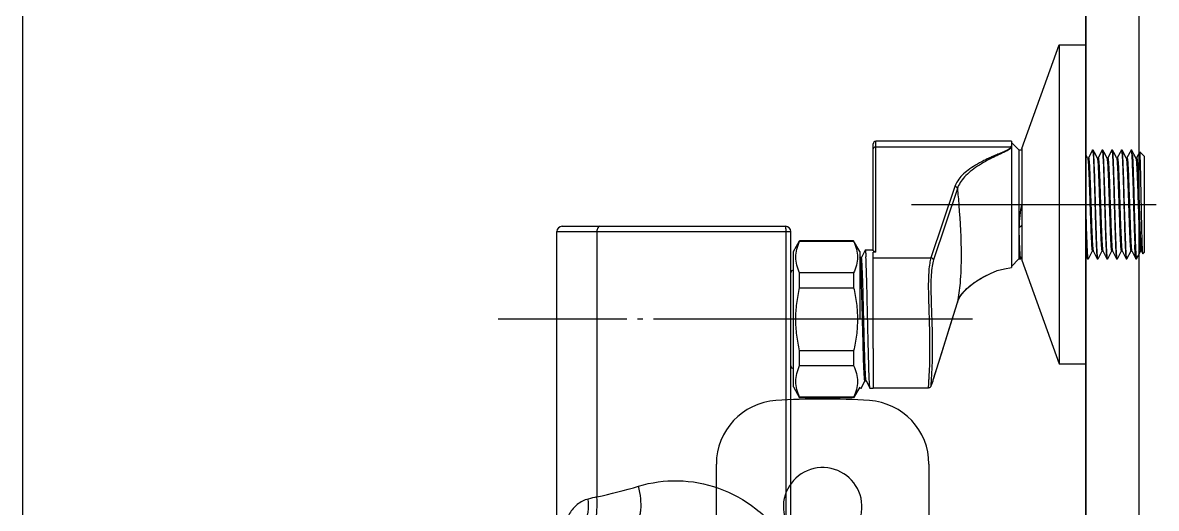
# Model space of a CAD drawing. Extents: x 42284 to 53516, y 22095 to 40513.
# Drawn here: x 49360.9 to 49574.1, y 27058 to 27149.4 of the extents above; entities that cross this region are included whole.
import ezdxf

# ---------------------------------------------------------------- set-up
doc = ezdxf.new("R2010")
doc.units = 0
doc.header["$MEASUREMENT"] = 0
doc.linetypes.add('UP-ADD-LT-9', pattern=[65, 60, -2, 1, -2])
for name, color, linetype in [('25B_A-ETC', 7, 'Continuous'), ('25B_A-MC', 171, 'Continuous'), ('25B_A-TILE', 253, 'Continuous'), ('25B_CENTER', 2, 'UP-ADD-LT-9'), ('25B_수전', 6, 'Continuous'), ('25B_위생기구', 6, 'Continuous')]:
    doc.layers.add(name, color=color, linetype=linetype)

msp = doc.modelspace()

# ---------------------------------------------------------------- linework, layer by layer
at = {"layer": '25B_A-ETC', "color": 8, "linetype": 'Continuous'}
msp.add_lwpolyline([(49570.87, 28903.56), (49570.87, 26653.56)], dxfattribs=at)
at = {"layer": '25B_A-MC'}
for p, q in [((49560.87, 29089.04), (49560.87, 26618.56)), ((49560.87, 25683.68), (49560.87, 29023.56))]:
    msp.add_line(p, q, dxfattribs=at)
at = {"layer": '25B_A-TILE'}
msp.add_line((49360.87, 26653.56), (49360.87, 27413.56), dxfattribs=at)
at = {"layer": '25B_CENTER', "color": 1, "linetype": 'UP-ADD-LT-9'}
for p, q in [((49528.1, 27115.17), (49574.14, 27115.17)), ((49539.54, 27093.56), (49450.3, 27093.56))]:
    msp.add_line(p, q, dxfattribs=at)
at = {"layer": '25B_수전', "color": 6}
for p, q in [((49491.37, 27009.82), (49491.37, 27066.3)), ((49531.37, 27066.3), (49531.37, 27052.25))]:
    msp.add_line(p, q, dxfattribs=at)
for centre, radius, start, end in [((49503.37, 27066.3), 12, 93.7572, 180), ((49511.37, 26944.48), 134.08, 86.2428, 93.7572), ((49519.37, 27066.3), 12, 0, 86.2428), ((49511.37, 27058.26), 7.4, 292.5924, 252.8725)]:
    msp.add_arc(centre, radius, start, end, dxfattribs=at)
at = {"layer": '25B_위생기구', "linetype": 'Continuous'}
for p, q in [((49548.87, 27125.67), (49555.87, 27145.17)), ((49555.87, 27145.17), (49560.87, 27145.17)), ((49555.87, 27145.17), (49555.87, 27085.17)), ((49560.87, 27145.17), (49560.87, 27085.17)), ((49520.87, 27106.52), (49520.87, 27126.55)), ((49546.87, 27127.05), (49521.37, 27127.05)), ((49521.37, 27106.22), (49521.37, 27127.05)), ((49546.87, 27127.05), (49546.87, 27103.29)), ((49548.27, 27125.42), (49546.87, 27126.82)), ((49521.37, 27126.02), (49546.83, 27126.02)), ((49548.27, 27125.42), (49548.87, 27125.42)), ((49548.27, 27125.42), (49548.27, 27104.92)), ((49548.87, 27125.67), (49548.87, 27104.67)), ((49561.22, 27123.91), (49560.87, 27124.59)), ((49562.12, 27125.4), (49561.36, 27123.91)), ((49562.12, 27125.4), (49562.14, 27125.42)), ((49562.14, 27125.42), (49562.26, 27125.42)), ((49562.14, 27125.42), (49562.16, 27125.4)), ((49562.27, 27125.4), (49562.26, 27125.42)), ((49562.68, 27124.61), (49562.27, 27125.4)), ((49563.03, 27123.91), (49562.68, 27124.61)), ((49563.94, 27125.4), (49563.18, 27123.91)), ((49563.94, 27125.4), (49563.95, 27125.42)), ((49563.95, 27125.42), (49564.07, 27125.42)), ((49563.95, 27125.42), (49563.98, 27125.39)), ((49564.09, 27125.4), (49564.07, 27125.42)), ((49564.49, 27124.61), (49564.09, 27125.4)), ((49564.85, 27123.91), (49564.49, 27124.61)), ((49565.75, 27125.4), (49564.99, 27123.91)), ((49565.75, 27125.4), (49565.77, 27125.42)), ((49565.77, 27125.42), (49565.88, 27125.42)), ((49565.77, 27125.42), (49565.79, 27125.4)), ((49565.9, 27125.4), (49565.88, 27125.42)), ((49566.31, 27124.61), (49565.9, 27125.4)), ((49566.66, 27123.91), (49566.31, 27124.61)), ((49567.57, 27125.4), (49566.8, 27123.91)), ((49567.57, 27125.4), (49567.58, 27125.42)), ((49567.58, 27125.42), (49567.7, 27125.42)), ((49567.58, 27125.42), (49567.6, 27125.4)), ((49567.72, 27125.4), (49567.7, 27125.42)), ((49568.48, 27123.91), (49567.72, 27125.4)), ((49569.38, 27125.4), (49568.62, 27123.91)), ((49569.38, 27125.4), (49569.4, 27125.42)), ((49569.4, 27125.42), (49569.51, 27125.42)), ((49569.4, 27125.42), (49569.42, 27125.4)), ((49569.53, 27125.4), (49569.51, 27125.42)), ((49569.93, 27124.61), (49569.53, 27125.4)), ((49570.29, 27123.91), (49569.93, 27124.61)), ((49571.02, 27125.05), (49570.43, 27123.91)), ((49571.03, 27125.06), (49571.02, 27125.05)), ((49571.87, 27124.22), (49571.03, 27125.06)), ((49571.87, 27124.22), (49571.87, 27106.12)), ((49561.22, 27123.91), (49561.22, 27123.91)), ((49561.22, 27123.91), (49561.23, 27123.89)), ((49561.36, 27123.91), (49561.36, 27123.91)), ((49563.03, 27123.91), (49563.03, 27123.91)), ((49563.03, 27123.91), (49563.04, 27123.9)), ((49563.18, 27123.91), (49563.18, 27123.91)), ((49564.85, 27123.91), (49564.85, 27123.91)), ((49564.85, 27123.91), (49564.87, 27123.86)), ((49564.99, 27123.91), (49564.99, 27123.91)), ((49566.66, 27123.91), (49566.66, 27123.91)), ((49566.66, 27123.91), (49566.7, 27123.78)), ((49566.8, 27123.91), (49566.8, 27123.91)), ((49568.48, 27123.91), (49568.48, 27123.91)), ((49568.48, 27123.91), (49568.48, 27123.89)), ((49568.62, 27123.91), (49568.62, 27123.91)), ((49570.3, 27123.9), (49570.29, 27123.91)), ((49570.29, 27123.91), (49570.3, 27123.89)), ((49570.43, 27123.91), (49570.43, 27123.91)), ((49570.43, 27123.91), (49570.43, 27123.91)), ((49536.25, 27118.56), (49531.74, 27105.14)), ((49536.73, 27118.17), (49532.23, 27104.76)), ((49548.32, 27110.84), (49548.87, 27111.29)), ((49461.37, 27110.06), (49505.37, 27110.06)), ((49461.37, 27052.35), (49461.37, 27110.06)), ((49462.37, 27111.06), (49504.37, 27111.06)), ((49468.9, 27110.06), (49468.9, 27060.16)), ((49504.49, 27051.94), (49504.49, 27110.06)), ((49505.37, 26957.06), (49505.37, 27110.06)), ((49505.87, 27106.29), (49507.04, 27108.31)), ((49517.2, 27108.31), (49507.04, 27108.31)), ((49507.04, 27108.23), (49507.04, 27108.31)), ((49507.04, 27108.23), (49517.2, 27108.23)), ((49518.37, 27106.29), (49517.2, 27108.31)), ((49517.2, 27108.31), (49517.2, 27108.23)), ((49505.87, 27080.83), (49505.87, 27106.29)), ((49518.37, 27106.29), (49518.37, 27093.56)), ((49518.43, 27105.15), (49518.37, 27105.26)), ((49518.65, 27105.16), (49518.41, 27105.16)), ((49518.44, 27105.13), (49518.43, 27105.15)), ((49519.37, 27106.55), (49518.65, 27105.17)), ((49519.37, 27106.55), (49519.38, 27106.56)), ((49520.87, 27106.56), (49519.38, 27106.56)), ((49521.37, 27106.22), (49520.87, 27106.22)), ((49520.87, 27105.34), (49520.87, 27106.22)), ((49520.87, 27088.07), (49520.87, 27105.34)), ((49520.87, 27105.14), (49531.74, 27105.14)), ((49548.27, 27104.92), (49546.87, 27103.52)), ((49548.27, 27104.92), (49548.65, 27104.92)), ((49548.66, 27104.93), (49548.65, 27104.92)), ((49548.66, 27104.93), (49548.87, 27105.34)), ((49560.87, 27105.61), (49561.22, 27104.93)), ((49561.22, 27104.93), (49561.23, 27104.92)), ((49561.23, 27104.92), (49561.35, 27104.92)), ((49561.37, 27104.93), (49561.35, 27104.92)), ((49561.37, 27104.93), (49562.13, 27106.43)), ((49562.13, 27106.43), (49562.13, 27106.43)), ((49562.24, 27106.51), (49562.27, 27106.43)), ((49562.27, 27106.43), (49562.27, 27106.43)), ((49562.27, 27106.43), (49563.03, 27104.93)), ((49563.03, 27104.93), (49563.05, 27104.92)), ((49563.05, 27104.92), (49563.16, 27104.92)), ((49563.18, 27104.93), (49563.16, 27104.92)), ((49563.18, 27104.93), (49563.94, 27106.43)), ((49563.94, 27106.43), (49563.94, 27106.43)), ((49564.07, 27106.45), (49564.08, 27106.43)), ((49564.08, 27106.43), (49564.08, 27106.43)), ((49564.08, 27106.43), (49564.85, 27104.93)), ((49564.85, 27104.93), (49564.86, 27104.92)), ((49564.86, 27104.92), (49564.98, 27104.92)), ((49564.99, 27104.93), (49564.98, 27104.92)), ((49564.99, 27104.93), (49565.76, 27106.43)), ((49565.76, 27106.43), (49565.76, 27106.43)), ((49565.89, 27106.44), (49565.9, 27106.43)), ((49565.9, 27106.43), (49565.9, 27106.43)), ((49565.9, 27106.43), (49566.66, 27104.93)), ((49566.66, 27104.93), (49566.68, 27104.92)), ((49566.68, 27104.92), (49566.79, 27104.92)), ((49566.81, 27104.93), (49566.79, 27104.92)), ((49566.81, 27104.93), (49567.57, 27106.43)), ((49567.57, 27106.43), (49567.57, 27106.43)), ((49567.68, 27106.56), (49567.71, 27106.43)), ((49567.71, 27106.43), (49567.71, 27106.43)), ((49567.71, 27106.43), (49568.47, 27104.93)), ((49568.47, 27104.93), (49568.49, 27104.92)), ((49568.49, 27104.92), (49568.61, 27104.92)), ((49568.59, 27104.95), (49568.54, 27105.18)), ((49568.59, 27104.94), (49568.59, 27104.95)), ((49568.61, 27104.92), (49568.59, 27104.94)), ((49568.62, 27104.93), (49568.61, 27104.92)), ((49568.62, 27104.93), (49569.38, 27106.43)), ((49569.5, 27106.5), (49569.53, 27106.43)), ((49569.53, 27106.43), (49569.53, 27106.43)), ((49569.53, 27106.43), (49570.29, 27104.93)), ((49570.3, 27104.92), (49570.29, 27104.93)), ((49570.3, 27104.92), (49570.42, 27104.92)), ((49570.4, 27104.95), (49570.42, 27104.92)), ((49570.42, 27104.92), (49570.44, 27104.93)), ((49570.44, 27104.93), (49571.2, 27106.43)), ((49571.2, 27106.43), (49571.2, 27106.43)), ((49571.31, 27106.55), (49571.34, 27106.43)), ((49571.34, 27106.43), (49571.34, 27106.43)), ((49571.34, 27106.43), (49571.62, 27105.88)), ((49571.62, 27105.88), (49571.6, 27105.94)), ((49571.63, 27105.88), (49571.62, 27105.88)), ((49571.87, 27106.12), (49571.63, 27105.88)), ((49548.87, 27104.67), (49555.87, 27085.17)), ((49517.2, 27102.28), (49507.04, 27102.28)), ((49507.04, 27099.51), (49507.04, 27102.28)), ((49517.2, 27102.28), (49517.2, 27099.51)), ((49542.24, 27101.86), (49542.3, 27101.89)), ((49507.04, 27099.51), (49517.2, 27099.51)), ((49532.23, 27082.31), (49536.72, 27096.75)), ((49536.72, 27096.75), (49536.73, 27096.78)), ((49536.73, 27096.78), (49536.73, 27096.75)), ((49520.87, 27088.07), (49520.87, 27080.56)), ((49517.2, 27087.62), (49507.04, 27087.62)), ((49507.04, 27084.84), (49507.04, 27087.62)), ((49517.2, 27087.62), (49517.2, 27084.84)), ((49532.18, 27082.17), (49533.72, 27087.09)), ((49507.04, 27084.84), (49517.2, 27084.84)), ((49555.87, 27085.17), (49560.87, 27085.17)), ((49518.6, 27080.57), (49519.33, 27081.96)), ((49519.32, 27081.96), (49519.56, 27081.96)), ((49519.55, 27081.98), (49519.54, 27081.99)), ((49519.55, 27081.98), (49520.28, 27080.57)), ((49532.23, 27082.31), (49532.22, 27082.29)), ((49532.22, 27082.28), (49532.23, 27082.31)), ((49505.87, 27080.83), (49507.04, 27078.81)), ((49518.35, 27080.8), (49517.2, 27078.81)), ((49518.46, 27080.57), (49518.48, 27080.56)), ((49518.59, 27080.56), (49518.48, 27080.56)), ((49518.59, 27080.56), (49518.57, 27080.61)), ((49518.6, 27080.57), (49518.59, 27080.56)), ((49520.29, 27080.56), (49520.28, 27080.57)), ((49520.87, 27080.56), (49520.29, 27080.56)), ((49520.87, 27080.69), (49531.28, 27080.69)), ((49517.2, 27078.9), (49507.04, 27078.9)), ((49507.04, 27078.81), (49507.04, 27078.9)), ((49517.2, 27078.81), (49507.04, 27078.81)), ((49517.2, 27078.9), (49517.2, 27078.81))]:
    msp.add_line(p, q, dxfattribs=at)
for points in [[(49561.24, 27123.89), (49561.22, 27123.91), (49561.22, 27123.91)], [(49561.36, 27123.91), (49561.36, 27123.9), (49561.28, 27123.87), (49561.24, 27123.89)], [(49563.06, 27123.89), (49563.04, 27123.91), (49563.03, 27123.91)], [(49563.18, 27123.91), (49563.17, 27123.9), (49563.09, 27123.87), (49563.06, 27123.89)], [(49564.88, 27123.88), (49564.85, 27123.9), (49564.85, 27123.91)], [(49564.99, 27123.91), (49564.99, 27123.9), (49564.92, 27123.87), (49564.88, 27123.88)], [(49566.69, 27123.89), (49566.66, 27123.91), (49566.66, 27123.91)], [(49566.8, 27123.91), (49566.8, 27123.9), (49566.72, 27123.87), (49566.69, 27123.89)], [(49568.5, 27123.89), (49568.48, 27123.91), (49568.48, 27123.91)], [(49568.62, 27123.91), (49568.61, 27123.9), (49568.53, 27123.87), (49568.5, 27123.89)], [(49570.43, 27123.91), (49570.43, 27123.9), (49570.38, 27123.87), (49570.31, 27123.89), (49570.3, 27123.9)], [(49562.13, 27106.43), (49562.13, 27106.43), (49562.18, 27106.46), (49562.26, 27106.43), (49562.27, 27106.43)], [(49563.94, 27106.43), (49563.94, 27106.43), (49563.99, 27106.46), (49564.08, 27106.44), (49564.08, 27106.43)], [(49565.76, 27106.43), (49565.76, 27106.43), (49565.81, 27106.46), (49565.89, 27106.43), (49565.9, 27106.43)], [(49567.57, 27106.43), (49567.57, 27106.43), (49567.63, 27106.46), (49567.71, 27106.43), (49567.71, 27106.43)], [(49569.38, 27106.43), (49569.4, 27106.44), (49569.48, 27106.46), (49569.5, 27106.45)], [(49569.5, 27106.45), (49569.52, 27106.43), (49569.53, 27106.43)], [(49571.2, 27106.43), (49571.2, 27106.43), (49571.25, 27106.46), (49571.33, 27106.44), (49571.34, 27106.43)], [(49542.3, 27101.89), (49542.93, 27102.2), (49544.22, 27102.71), (49545.59, 27103.08), (49546.87, 27103.29)], [(49536.73, 27096.75), (49536.93, 27097.28), (49537.24, 27097.84), (49537.62, 27098.37), (49538.05, 27098.87), (49538.52, 27099.34), (49539.04, 27099.79), (49539.58, 27100.22), (49540.13, 27100.61), (49540.68, 27100.97), (49541.22, 27101.29), (49541.74, 27101.59), (49542.24, 27101.86)], [(49533.72, 27087.09), (49535.23, 27091.96), (49536.73, 27096.75)], [(49531.28, 27080.69), (49531.5, 27080.74), (49531.64, 27080.84), (49531.72, 27080.93), (49531.76, 27081), (49531.8, 27081.07), (49531.83, 27081.14), (49531.86, 27081.22), (49531.9, 27081.31), (49531.94, 27081.42), (49531.98, 27081.54), (49532.03, 27081.67), (49532.07, 27081.82), (49532.13, 27081.99), (49532.18, 27082.17)]]:
    msp.add_lwpolyline(points, dxfattribs=at)
for centre, radius, start, end in [((49521.37, 27126.55), 0.5, 90, 180), ((49562.01, 27125.33), 0.158, 20.7575, 22.9664), ((49563.8, 27125.32), 0.191, 19.9461, 20.918), ((49565.64, 27125.33), 0.155, 20.8196, 23.1125), ((49567.46, 27125.34), 0.154, 20.8721, 23.2472), ((49561.02, 27123.81), 0.222, 20.1407, 20.9157), ((49462.37, 27110.06), 1, 90, 180), ((49504.37, 27110.06), 1, 0, 90), ((49570.58, 27105.01), 0.192, 199.9575, 200.8131), ((49505.87, 27102.31), 0.5, 90, 180), ((49505.87, 27084.81), 0.5, 180, 270), ((49500.72, 26933.79), 130.31, 104.1311, 104.872), ((49449.22, 27153.45), 95.35, 281.9108, 286.7763)]:
    msp.add_arc(centre, radius, start, end, dxfattribs=at)
msp.add_ellipse((49553.54, 27115.17), major_axis=(-2.75, -10.18), ratio=0.436441, start_param=-1.475635, end_param=-1.0173, dxfattribs=at)
for points, knots in [([(49520.87, 27125.56), (49520.87, 27125.68), (49520.99, 27125.93), (49521.24, 27126.02), (49521.37, 27126.02)], [0, 0, 0, 0, 0.484043, 1, 1, 1, 1]), ([(49546.79, 27125.87), (49546.74, 27125.77), (49546.53, 27125.59), (49546.16, 27125.39), (49545.73, 27125.19), (49545.12, 27124.93), (49544.35, 27124.62), (49543.43, 27124.23), (49542.54, 27123.83), (49541.43, 27123.29), (49540.14, 27122.59), (49538.77, 27121.68), (49537.63, 27120.71), (49536.77, 27119.69), (49536.37, 27118.94), (49536.25, 27118.56)], [0, 0, 0, 0, 0.026668, 0.060129, 0.09667, 0.134474, 0.211036, 0.286973, 0.361286, 0.433481, 0.570332, 0.695884, 0.80917, 0.910065, 1, 1, 1, 1]), ([(49546.87, 27125.86), (49546.82, 27125.76), (49546.63, 27125.58), (49546.28, 27125.37), (49545.88, 27125.16), (49545.3, 27124.89), (49544.56, 27124.55), (49543.68, 27124.14), (49542.83, 27123.71), (49541.75, 27123.14), (49540.5, 27122.39), (49539.17, 27121.42), (49538.07, 27120.4), (49537.23, 27119.34), (49536.85, 27118.56), (49536.73, 27118.17)], [0, 0, 0, 0, 0.025997, 0.058297, 0.093775, 0.13067, 0.205775, 0.280619, 0.354138, 0.425813, 0.562413, 0.688717, 0.803682, 0.907043, 1, 1, 1, 1]), ([(49546.83, 27126.02), (49546.83, 27125.98), (49546.82, 27125.93), (49546.8, 27125.88), (49546.79, 27125.87)], [0, 0, 0, 0, 0.737674, 1, 1, 1, 1]), ([(49546.83, 27126.02), (49546.84, 27126.03), (49546.86, 27126.09), (49546.87, 27126.14), (49546.87, 27126.18)], [0, 0, 0, 0, 0.268629, 1, 1, 1, 1]), ([(49562.16, 27125.39), (49562.17, 27125.35), (49562.19, 27125.25), (49562.22, 27125.06), (49562.24, 27124.78), (49562.26, 27124.58), (49562.27, 27124.46)], [0, 0, 0, 0, 0.120961, 0.328768, 0.622704, 1, 1, 1, 1]), ([(49562.38, 27124.46), (49562.37, 27124.58), (49562.36, 27124.8), (49562.33, 27125.08), (49562.31, 27125.27), (49562.29, 27125.37), (49562.27, 27125.4)], [0, 0, 0, 0, 0.389188, 0.687153, 0.890912, 1, 1, 1, 1]), ([(49562.27, 27124.46), (49562.31, 27123.82), (49562.38, 27122.28), (49562.47, 27119.66), (49562.56, 27116.55), (49562.63, 27113.81), (49562.69, 27111.63), (49562.74, 27110.11), (49562.79, 27108.72), (49562.84, 27107.52), (49562.88, 27106.64), (49562.91, 27106.05), (49562.93, 27105.7), (49562.96, 27105.41), (49562.98, 27105.19), (49563, 27105.04), (49563.02, 27104.96), (49563.03, 27104.93)], [0, 0, 0, 0, 0.098048, 0.237089, 0.402042, 0.57499, 0.658567, 0.737141, 0.808567, 0.870892, 0.922411, 0.94367, 0.961727, 0.976467, 0.987789, 0.995637, 1, 1, 1, 1]), ([(49563.13, 27104.99), (49563.1, 27105.1), (49563.07, 27105.41), (49563.03, 27105.99), (49562.98, 27106.81), (49562.94, 27107.85), (49562.89, 27109.08), (49562.83, 27111), (49562.75, 27113.61), (49562.66, 27116.8), (49562.58, 27119.81), (49562.49, 27122.35), (49562.42, 27123.84), (49562.38, 27124.46)], [0, 0, 0, 0, 0.017163, 0.047408, 0.089995, 0.143832, 0.207526, 0.279419, 0.440165, 0.609462, 0.769804, 0.904623, 1, 1, 1, 1]), ([(49563.98, 27125.39), (49563.99, 27125.35), (49564.01, 27125.25), (49564.03, 27125.05), (49564.06, 27124.78), (49564.07, 27124.57), (49564.08, 27124.46)], [0, 0, 0, 0, 0.123051, 0.331556, 0.624771, 1, 1, 1, 1]), ([(49564.08, 27124.46), (49564.12, 27123.82), (49564.19, 27122.28), (49564.28, 27119.66), (49564.37, 27116.55), (49564.45, 27113.81), (49564.51, 27111.63), (49564.56, 27110.11), (49564.6, 27108.72), (49564.65, 27107.52), (49564.69, 27106.64), (49564.72, 27106.05), (49564.75, 27105.7), (49564.77, 27105.41), (49564.79, 27105.19), (49564.82, 27105.04), (49564.83, 27104.96), (49564.85, 27104.93)], [0, 0, 0, 0, 0.098047, 0.237091, 0.402044, 0.574991, 0.658569, 0.737143, 0.808569, 0.870892, 0.922411, 0.94367, 0.961727, 0.976467, 0.987789, 0.995637, 1, 1, 1, 1]), ([(49564.2, 27124.46), (49564.19, 27124.58), (49564.17, 27124.8), (49564.15, 27125.08), (49564.12, 27125.27), (49564.1, 27125.37), (49564.09, 27125.4)], [0, 0, 0, 0, 0.389168, 0.687144, 0.890909, 1, 1, 1, 1]), ([(49564.94, 27104.99), (49564.92, 27105.1), (49564.89, 27105.41), (49564.84, 27105.99), (49564.8, 27106.81), (49564.75, 27107.85), (49564.71, 27109.07), (49564.64, 27111), (49564.57, 27113.61), (49564.48, 27116.79), (49564.39, 27119.81), (49564.3, 27122.34), (49564.24, 27123.84), (49564.2, 27124.46)], [0, 0, 0, 0, 0.017092, 0.047278, 0.089819, 0.143624, 0.207297, 0.279184, 0.439952, 0.609299, 0.769707, 0.904586, 1, 1, 1, 1]), ([(49565.79, 27125.39), (49565.8, 27125.35), (49565.82, 27125.25), (49565.85, 27125.06), (49565.87, 27124.78), (49565.89, 27124.58), (49565.89, 27124.46)], [0, 0, 0, 0, 0.120809, 0.328564, 0.622552, 1, 1, 1, 1]), ([(49565.89, 27124.46), (49565.94, 27123.82), (49566, 27122.28), (49566.09, 27119.66), (49566.18, 27116.55), (49566.26, 27113.81), (49566.32, 27111.63), (49566.37, 27110.11), (49566.42, 27108.72), (49566.46, 27107.52), (49566.5, 27106.64), (49566.54, 27106.05), (49566.56, 27105.7), (49566.59, 27105.41), (49566.61, 27105.19), (49566.63, 27105.04), (49566.65, 27104.96), (49566.66, 27104.93)], [0, 0, 0, 0, 0.098047, 0.237091, 0.402045, 0.574992, 0.65857, 0.737144, 0.80857, 0.870892, 0.922411, 0.94367, 0.961727, 0.976467, 0.987789, 0.995637, 1, 1, 1, 1]), ([(49566.01, 27124.46), (49566, 27124.58), (49565.99, 27124.8), (49565.96, 27125.08), (49565.93, 27125.27), (49565.92, 27125.37), (49565.9, 27125.4)], [0, 0, 0, 0, 0.389167, 0.687143, 0.890908, 1, 1, 1, 1]), ([(49566.76, 27104.99), (49566.73, 27105.1), (49566.7, 27105.4), (49566.66, 27105.98), (49566.61, 27106.8), (49566.57, 27107.84), (49566.52, 27109.07), (49566.46, 27110.99), (49566.38, 27113.6), (49566.29, 27116.79), (49566.21, 27119.81), (49566.12, 27122.34), (49566.05, 27123.84), (49566.01, 27124.46)], [0, 0, 0, 0, 0.017026, 0.047157, 0.089655, 0.143429, 0.207084, 0.278965, 0.439752, 0.609148, 0.769616, 0.904551, 1, 1, 1, 1]), ([(49567.6, 27125.39), (49567.62, 27125.35), (49567.64, 27125.25), (49567.66, 27125.06), (49567.69, 27124.78), (49567.7, 27124.58), (49567.71, 27124.46)], [0, 0, 0, 0, 0.120678, 0.328389, 0.622421, 1, 1, 1, 1]), ([(49567.71, 27124.46), (49567.75, 27123.82), (49567.82, 27122.28), (49567.91, 27119.66), (49568, 27116.55), (49568.07, 27113.81), (49568.14, 27111.63), (49568.18, 27110.11), (49568.23, 27108.72), (49568.28, 27107.52), (49568.32, 27106.64), (49568.35, 27106.05), (49568.38, 27105.7), (49568.4, 27105.41), (49568.42, 27105.19), (49568.45, 27105.04), (49568.46, 27104.96), (49568.47, 27104.93)], [0, 0, 0, 0, 0.098047, 0.237092, 0.402045, 0.574993, 0.658571, 0.737145, 0.80857, 0.870892, 0.922411, 0.94367, 0.961727, 0.976467, 0.987789, 0.995637, 1, 1, 1, 1]), ([(49567.83, 27124.46), (49567.82, 27124.58), (49567.8, 27124.8), (49567.78, 27125.08), (49567.75, 27125.27), (49567.73, 27125.37), (49567.72, 27125.4)], [0, 0, 0, 0, 0.389161, 0.687139, 0.890907, 1, 1, 1, 1]), ([(49568.4, 27107.5), (49568.34, 27108.89), (49568.24, 27111.94), (49568.11, 27116.53), (49568, 27120.35), (49567.91, 27122.95), (49567.85, 27124.01), (49567.83, 27124.46)], [0, 0, 0, 0, 0.244861, 0.539343, 0.812892, 0.920688, 1, 1, 1, 1]), ([(49569.42, 27125.4), (49569.42, 27125.4), (49569.42, 27125.39), (49569.42, 27125.39), (49569.42, 27125.39)], [0, 0, 0, 0, 0.485214, 1, 1, 1, 1]), ([(49569.42, 27125.39), (49569.43, 27125.36), (49569.45, 27125.25), (49569.48, 27125.06), (49569.5, 27124.79), (49569.52, 27124.58), (49569.52, 27124.46)], [0, 0, 0, 0, 0.120034, 0.32753, 0.621783, 1, 1, 1, 1]), ([(49569.52, 27124.46), (49569.55, 27124.01), (49569.6, 27122.95), (49569.7, 27120.35), (49569.81, 27116.53), (49569.94, 27111.94), (49570.04, 27108.89), (49570.09, 27107.5)], [0, 0, 0, 0, 0.079312, 0.187108, 0.460657, 0.755139, 1, 1, 1, 1]), ([(49569.64, 27124.46), (49569.63, 27124.58), (49569.62, 27124.8), (49569.59, 27125.08), (49569.56, 27125.27), (49569.55, 27125.37), (49569.53, 27125.4)], [0, 0, 0, 0, 0.389161, 0.687137, 0.890905, 1, 1, 1, 1]), ([(49569.64, 27124.46), (49569.68, 27123.83), (49569.75, 27122.3), (49569.84, 27119.71), (49569.93, 27116.64), (49570, 27113.91), (49570.06, 27111.75), (49570.11, 27110.23), (49570.16, 27108.84), (49570.2, 27107.63), (49570.25, 27106.62), (49570.29, 27105.91), (49570.32, 27105.47), (49570.35, 27105.24), (49570.37, 27105.07), (49570.39, 27104.98), (49570.4, 27104.95)], [0, 0, 0, 0, 0.097112, 0.234678, 0.398023, 0.569702, 0.652915, 0.731373, 0.802965, 0.865769, 0.9181, 0.958559, 0.973987, 0.986077, 0.994755, 1, 1, 1, 1]), ([(49571.6, 27105.94), (49571.58, 27106.06), (49571.56, 27106.42), (49571.52, 27107.12), (49571.49, 27108.12), (49571.45, 27109.38), (49571.42, 27110.86), (49571.38, 27112.5), (49571.35, 27114.24), (49571.31, 27116.02), (49571.28, 27117.78), (49571.24, 27119.45), (49571.21, 27120.98), (49571.18, 27122.15), (49571.15, 27122.97), (49571.14, 27123.49), (49571.12, 27123.94), (49571.1, 27124.31), (49571.08, 27124.61), (49571.07, 27124.81), (49571.06, 27124.93), (49571.05, 27124.99), (49571.04, 27125.03), (49571.03, 27125.05), (49571.03, 27125.06)], [0, 0, 0, 0, 0.019805, 0.056871, 0.109792, 0.176578, 0.254751, 0.34145, 0.433539, 0.527726, 0.620681, 0.709156, 0.790093, 0.860728, 0.89142, 0.918681, 0.942281, 0.962033, 0.977772, 0.989385, 0.993615, 0.996787, 0.998905, 1, 1, 1, 1]), ([(49561.23, 27123.89), (49561.24, 27123.85), (49561.26, 27123.75), (49561.29, 27123.55), (49561.32, 27123.27), (49561.36, 27122.75), (49561.4, 27121.93), (49561.46, 27120.76), (49561.51, 27119.37), (49561.57, 27117.83), (49561.62, 27116.19), (49561.68, 27114.51), (49561.73, 27112.86), (49561.79, 27111.29), (49561.84, 27109.87), (49561.89, 27108.8), (49561.93, 27108.06), (49561.96, 27107.6), (49561.98, 27107.21), (49562.01, 27106.94), (49562.03, 27106.75), (49562.04, 27106.65), (49562.06, 27106.56), (49562.07, 27106.49), (49562.08, 27106.45), (49562.09, 27106.42), (49562.12, 27106.41), (49562.12, 27106.42), (49562.13, 27106.43)], [0, 0, 0, 0, 0.006893, 0.018351, 0.034306, 0.054626, 0.107571, 0.175218, 0.255027, 0.343993, 0.438765, 0.53577, 0.631352, 0.721907, 0.804025, 0.874612, 0.904732, 0.931016, 0.953216, 0.971132, 0.978429, 0.9846, 0.989635, 0.993526, 0.996281, 0.997947, 0.998796, 1, 1, 1, 1]), ([(49561.36, 27123.91), (49561.37, 27123.92), (49561.37, 27123.93), (49561.4, 27123.92), (49561.41, 27123.89), (49561.42, 27123.85), (49561.43, 27123.79), (49561.45, 27123.7), (49561.46, 27123.6), (49561.48, 27123.43), (49561.5, 27123.16), (49561.53, 27122.79), (49561.56, 27122.35), (49561.59, 27121.64), (49561.64, 27120.61), (49561.69, 27119.24), (49561.75, 27117.72), (49561.82, 27115.56), (49561.89, 27113.39), (49561.96, 27111.3), (49562.02, 27109.9), (49562.07, 27108.7), (49562.12, 27107.73), (49562.18, 27107.02), (49562.21, 27106.65), (49562.24, 27106.51)], [0, 0, 0, 0, 0.00122, 0.002034, 0.003594, 0.006195, 0.009887, 0.01468, 0.020572, 0.027552, 0.044716, 0.066036, 0.091315, 0.120335, 0.188506, 0.26809, 0.356212, 0.449684, 0.639077, 0.728147, 0.809109, 0.879038, 0.935411, 0.976205, 1, 1, 1, 1]), ([(49563.04, 27123.9), (49563.05, 27123.86), (49563.07, 27123.76), (49563.1, 27123.57), (49563.13, 27123.29), (49563.17, 27122.78), (49563.22, 27121.96), (49563.27, 27120.79), (49563.32, 27119.41), (49563.38, 27117.87), (49563.43, 27116.23), (49563.49, 27114.54), (49563.55, 27112.88), (49563.6, 27111.31), (49563.66, 27109.88), (49563.7, 27108.81), (49563.74, 27108.07), (49563.77, 27107.61), (49563.8, 27107.22), (49563.82, 27106.94), (49563.84, 27106.76), (49563.86, 27106.65), (49563.87, 27106.56), (49563.88, 27106.49), (49563.9, 27106.45), (49563.91, 27106.42), (49563.93, 27106.41), (49563.94, 27106.42), (49563.94, 27106.43)], [0, 0, 0, 0, 0.006564, 0.017708, 0.033383, 0.053449, 0.105995, 0.173383, 0.253069, 0.342039, 0.436924, 0.53413, 0.629974, 0.720825, 0.803242, 0.874108, 0.90435, 0.930744, 0.953036, 0.971026, 0.978354, 0.984548, 0.989601, 0.993507, 0.996272, 0.99794, 0.998789, 1, 1, 1, 1]), ([(49563.18, 27123.91), (49563.18, 27123.92), (49563.19, 27123.93), (49563.21, 27123.92), (49563.22, 27123.89), (49563.24, 27123.84), (49563.25, 27123.78), (49563.26, 27123.69), (49563.28, 27123.59), (49563.3, 27123.41), (49563.32, 27123.13), (49563.35, 27122.75), (49563.37, 27122.29), (49563.41, 27121.56), (49563.46, 27120.49), (49563.52, 27119.08), (49563.57, 27117.52), (49563.62, 27115.87), (49563.68, 27114.19), (49563.73, 27112.55), (49563.79, 27111.01), (49563.84, 27109.63), (49563.9, 27108.45), (49563.95, 27107.62), (49563.99, 27107.09), (49564.01, 27106.81), (49564.04, 27106.6), (49564.06, 27106.49), (49564.07, 27106.45)], [0, 0, 0, 0, 0.001228, 0.002063, 0.003688, 0.006397, 0.010234, 0.015207, 0.021312, 0.028542, 0.046303, 0.068336, 0.094439, 0.124369, 0.194558, 0.276282, 0.366477, 0.461764, 0.55857, 0.653263, 0.742294, 0.822325, 0.890358, 0.943853, 0.964503, 0.980828, 0.992682, 1, 1, 1, 1]), ([(49564.87, 27123.86), (49564.88, 27123.81), (49564.9, 27123.68), (49564.94, 27123.34), (49564.99, 27122.71), (49565.04, 27121.77), (49565.09, 27120.58), (49565.15, 27119.19), (49565.22, 27117.09), (49565.29, 27114.91), (49565.37, 27112.73), (49565.42, 27111.19), (49565.47, 27109.79), (49565.52, 27108.74), (49565.56, 27108.02), (49565.59, 27107.57), (49565.61, 27107.19), (49565.64, 27106.92), (49565.66, 27106.74), (49565.67, 27106.64), (49565.68, 27106.56), (49565.7, 27106.49), (49565.71, 27106.45), (49565.72, 27106.42), (49565.74, 27106.41), (49565.75, 27106.42), (49565.76, 27106.43)], [0, 0, 0, 0, 0.008488, 0.021427, 0.06025, 0.115122, 0.184043, 0.264483, 0.353483, 0.543862, 0.638232, 0.727401, 0.808086, 0.87732, 0.90683, 0.932562, 0.954284, 0.971797, 0.978929, 0.984957, 0.989868, 0.993662, 0.996348, 0.997968, 0.998802, 1, 1, 1, 1]), ([(49564.99, 27123.91), (49564.99, 27123.92), (49565, 27123.93), (49565.03, 27123.92), (49565.03, 27123.89), (49565.05, 27123.84), (49565.06, 27123.78), (49565.08, 27123.69), (49565.09, 27123.58), (49565.11, 27123.4), (49565.13, 27123.12), (49565.16, 27122.73), (49565.19, 27122.28), (49565.23, 27121.53), (49565.28, 27120.46), (49565.33, 27119.04), (49565.39, 27117.46), (49565.44, 27115.81), (49565.5, 27114.12), (49565.55, 27112.48), (49565.61, 27110.94), (49565.66, 27109.56), (49565.72, 27108.39), (49565.76, 27107.57), (49565.8, 27107.05), (49565.83, 27106.78), (49565.86, 27106.58), (49565.88, 27106.48), (49565.89, 27106.44)], [0, 0, 0, 0, 0.001226, 0.002068, 0.003716, 0.006456, 0.010336, 0.015363, 0.02153, 0.028828, 0.046758, 0.068988, 0.095317, 0.125494, 0.196231, 0.278529, 0.369278, 0.465044, 0.562205, 0.657084, 0.746092, 0.82586, 0.893377, 0.946096, 0.966265, 0.98205, 0.993314, 1, 1, 1, 1]), ([(49566.7, 27123.78), (49566.72, 27123.63), (49566.76, 27123.24), (49566.81, 27122.51), (49566.87, 27121.51), (49566.92, 27120.3), (49566.97, 27118.89), (49567.04, 27116.81), (49567.11, 27114.66), (49567.19, 27112.53), (49567.24, 27111.03), (49567.29, 27109.67), (49567.34, 27108.66), (49567.38, 27107.96), (49567.4, 27107.53), (49567.43, 27107.16), (49567.45, 27106.9), (49567.47, 27106.73), (49567.49, 27106.63), (49567.5, 27106.55), (49567.51, 27106.49), (49567.53, 27106.44), (49567.54, 27106.41), (49567.56, 27106.41), (49567.57, 27106.42), (49567.57, 27106.43)], [0, 0, 0, 0, 0.025982, 0.068545, 0.126224, 0.196985, 0.27832, 0.367344, 0.55565, 0.648244, 0.735388, 0.813987, 0.881254, 0.909877, 0.934807, 0.955833, 0.972766, 0.979654, 0.985472, 0.990209, 0.993862, 0.996442, 0.997996, 0.99881, 1, 1, 1, 1]), ([(49566.8, 27123.91), (49566.81, 27123.92), (49566.81, 27123.93), (49566.84, 27123.92), (49566.85, 27123.89), (49566.86, 27123.85), (49566.87, 27123.79), (49566.89, 27123.67), (49566.92, 27123.47), (49566.94, 27123.18), (49566.97, 27122.82), (49567, 27122.39), (49567.04, 27121.69), (49567.08, 27120.68), (49567.13, 27119.33), (49567.19, 27117.84), (49567.26, 27115.7), (49567.34, 27113.09), (49567.43, 27110.59), (49567.51, 27108.85), (49567.56, 27107.85), (49567.61, 27107.12), (49567.65, 27106.71), (49567.68, 27106.56)], [0, 0, 0, 0, 0.001215, 0.002018, 0.003539, 0.006079, 0.009689, 0.01438, 0.026987, 0.043813, 0.064724, 0.089536, 0.118037, 0.185057, 0.26342, 0.350354, 0.442783, 0.630953, 0.801511, 0.872513, 0.930529, 0.973517, 1, 1, 1, 1]), ([(49568.48, 27123.89), (49568.51, 27123.83), (49568.53, 27123.63), (49568.58, 27123.26), (49568.61, 27122.71), (49568.66, 27122), (49568.7, 27121.15), (49568.75, 27119.77), (49568.82, 27117.85), (49568.9, 27115.42), (49568.99, 27112.96), (49569.07, 27110.7), (49569.12, 27109.27), (49569.16, 27108.62)], [0, 0, 0, 0, 0.013348, 0.038373, 0.074633, 0.121386, 0.177654, 0.242253, 0.390832, 0.554628, 0.71985, 0.872585, 1, 1, 1, 1]), ([(49568.62, 27123.91), (49568.66, 27123.99), (49568.71, 27123.63), (49568.73, 27123.47), (49568.77, 27123.09), (49568.8, 27122.55), (49568.85, 27121.75), (49568.89, 27120.79), (49568.93, 27119.7), (49568.99, 27118.06), (49569.07, 27115.89), (49569.15, 27113.28), (49569.24, 27110.85), (49569.3, 27109.31), (49569.33, 27108.62)], [0, 0, 0, 0, 0.017235, 0.029796, 0.045584, 0.08648, 0.138972, 0.201816, 0.273514, 0.352355, 0.5238, 0.699855, 0.863775, 1, 1, 1, 1]), ([(49570.3, 27123.89), (49570.31, 27123.86), (49570.33, 27123.75), (49570.36, 27123.56), (49570.39, 27123.28), (49570.43, 27122.76), (49570.47, 27121.94), (49570.53, 27120.78), (49570.58, 27119.4), (49570.64, 27117.85), (49570.69, 27116.21), (49570.75, 27114.53), (49570.8, 27112.87), (49570.86, 27111.3), (49570.91, 27109.88), (49570.96, 27108.81), (49571, 27108.06), (49571.03, 27107.6), (49571.05, 27107.21), (49571.08, 27106.94), (49571.1, 27106.75), (49571.11, 27106.65), (49571.13, 27106.56), (49571.14, 27106.49), (49571.15, 27106.45), (49571.16, 27106.42), (49571.19, 27106.41), (49571.2, 27106.42), (49571.2, 27106.43)], [0, 0, 0, 0, 0.006712, 0.017997, 0.033798, 0.05398, 0.10671, 0.174221, 0.25397, 0.342947, 0.437788, 0.53491, 0.630641, 0.721361, 0.803642, 0.874377, 0.904561, 0.9309, 0.953146, 0.971095, 0.978405, 0.984585, 0.989627, 0.993521, 0.996277, 0.99794, 0.998788, 1, 1, 1, 1]), ([(49570.43, 27123.91), (49570.44, 27123.91), (49570.44, 27123.93), (49570.47, 27123.92), (49570.48, 27123.89), (49570.49, 27123.85), (49570.5, 27123.79), (49570.52, 27123.67), (49570.55, 27123.47), (49570.57, 27123.18), (49570.6, 27122.81), (49570.63, 27122.38), (49570.66, 27121.68), (49570.71, 27120.67), (49570.76, 27119.31), (49570.82, 27117.81), (49570.89, 27115.67), (49570.96, 27113.52), (49571.03, 27111.43), (49571.08, 27110.03), (49571.14, 27108.81), (49571.19, 27107.82), (49571.24, 27107.09), (49571.28, 27106.7), (49571.31, 27106.55)], [0, 0, 0, 0, 0.00122, 0.002024, 0.00355, 0.006102, 0.009727, 0.014437, 0.0271, 0.044, 0.065003, 0.089921, 0.118541, 0.185831, 0.264484, 0.351704, 0.444387, 0.632864, 0.721949, 0.803315, 0.874068, 0.931695, 0.974161, 1, 1, 1, 1]), ([(49536.73, 27118.17), (49536.71, 27118.28), (49536.58, 27118.48), (49536.36, 27118.56), (49536.25, 27118.56)], [0, 0, 0, 0, 0.489731, 1, 1, 1, 1]), ([(49536.73, 27118.17), (49536.82, 27117.12), (49537.17, 27112.93), (49537.42, 27108.72), (49537.42, 27105.57)], [0, 0, 0, 0, 0.251066, 1, 1, 1, 1]), ([(49561.31, 27105), (49561.3, 27105.05), (49561.28, 27105.19), (49561.24, 27105.6), (49561.19, 27106.31), (49561.14, 27107.41), (49561.09, 27108.8), (49561.03, 27110.41), (49560.96, 27112.86), (49560.91, 27114.76), (49560.87, 27116.06)], [0, 0, 0, 0, 0.015313, 0.038853, 0.109827, 0.210438, 0.337031, 0.484972, 0.64884, 1, 1, 1, 1]), ([(49560.87, 27111.98), (49560.88, 27111.51), (49560.91, 27110.6), (49560.95, 27109.29), (49561, 27108.12), (49561.04, 27107.1), (49561.08, 27106.26), (49561.12, 27105.69), (49561.15, 27105.34), (49561.17, 27105.15), (49561.19, 27105.02), (49561.21, 27104.96), (49561.22, 27104.93)], [0, 0, 0, 0, 0.201104, 0.387593, 0.555287, 0.700423, 0.819751, 0.910617, 0.944736, 0.971056, 0.989476, 1, 1, 1, 1]), ([(49469.4, 27111.06), (49469.25, 27111.06), (49469.03, 27110.8), (49468.93, 27110.44), (49468.9, 27110.19), (49468.9, 27110.06)], [0, 0, 0, 0, 0.386642, 0.675314, 1, 1, 1, 1]), ([(49504.49, 27110.06), (49504.49, 27110.19), (49504.49, 27110.42), (49504.46, 27110.75), (49504.43, 27110.92), (49504.4, 27111.06), (49504.37, 27111.06)], [0, 0, 0, 0, 0.376187, 0.696044, 0.912518, 1, 1, 1, 1]), ([(49548.65, 27104.92), (49548.64, 27104.92), (49548.62, 27104.96), (49548.6, 27105.03), (49548.58, 27105.17), (49548.56, 27105.34), (49548.54, 27105.57), (49548.52, 27105.97), (49548.48, 27106.58), (49548.44, 27107.44), (49548.4, 27108.45), (49548.36, 27109.6), (49548.33, 27110.41), (49548.32, 27110.84)], [0, 0, 0, 0, 0.005555, 0.019016, 0.040889, 0.071159, 0.109718, 0.156377, 0.273079, 0.418965, 0.591103, 0.786116, 1, 1, 1, 1]), ([(49507.04, 27102.28), (49506.82, 27102.76), (49506.45, 27103.72), (49506.25, 27105.25), (49506.45, 27106.79), (49506.82, 27107.75), (49507.04, 27108.23)], [0, 0, 0, 0, 0.254927, 0.5, 0.745073, 1, 1, 1, 1]), ([(49517.2, 27108.23), (49517.42, 27107.75), (49517.79, 27106.79), (49517.99, 27105.25), (49517.79, 27103.72), (49517.42, 27102.76), (49517.2, 27102.28)], [0, 0, 0, 0, 0.254927, 0.5, 0.745073, 1, 1, 1, 1]), ([(49568.54, 27105.18), (49568.5, 27105.48), (49568.46, 27106.25), (49568.42, 27107.02), (49568.4, 27107.5)], [0, 0, 0, 0, 0.379567, 1, 1, 1, 1]), ([(49569.16, 27108.62), (49569.17, 27108.44), (49569.18, 27108.1), (49569.21, 27107.63), (49569.24, 27107.23), (49569.26, 27106.95), (49569.28, 27106.76), (49569.3, 27106.65), (49569.31, 27106.56), (49569.32, 27106.49), (49569.34, 27106.45), (49569.35, 27106.42), (49569.37, 27106.41), (49569.38, 27106.42), (49569.38, 27106.43)], [0, 0, 0, 0, 0.240333, 0.450346, 0.627617, 0.770543, 0.82871, 0.877855, 0.917895, 0.948773, 0.970529, 0.98355, 0.990159, 1, 1, 1, 1]), ([(49569.33, 27108.62), (49569.35, 27108.36), (49569.37, 27107.89), (49569.41, 27107.28), (49569.45, 27106.83), (49569.48, 27106.59), (49569.5, 27106.5)], [0, 0, 0, 0, 0.36558, 0.657988, 0.870789, 1, 1, 1, 1]), ([(49570.29, 27104.93), (49570.28, 27104.96), (49570.26, 27105.04), (49570.24, 27105.19), (49570.21, 27105.42), (49570.19, 27105.71), (49570.17, 27106.07), (49570.13, 27106.68), (49570.11, 27107.16), (49570.09, 27107.5)], [0, 0, 0, 0, 0.033638, 0.094332, 0.182036, 0.296214, 0.436146, 0.600919, 1, 1, 1, 1]), ([(49519.32, 27081.96), (49519.31, 27081.96), (49519.3, 27081.98), (49519.29, 27082.02), (49519.28, 27082.09), (49519.26, 27082.23), (49519.23, 27082.47), (49519.21, 27082.83), (49519.18, 27083.3), (49519.15, 27083.85), (49519.12, 27084.5), (49519.09, 27085.52), (49519.04, 27086.96), (49518.99, 27088.86), (49518.93, 27090.94), (49518.88, 27093.11), (49518.82, 27095.29), (49518.77, 27097.42), (49518.71, 27099.4), (49518.66, 27101.17), (49518.61, 27102.66), (49518.56, 27103.7), (49518.52, 27104.36), (49518.5, 27104.71), (49518.47, 27104.95), (49518.45, 27105.08), (49518.44, 27105.13)], [0, 0, 0, 0, 0.000826, 0.002643, 0.00556, 0.009591, 0.020991, 0.036761, 0.056768, 0.080829, 0.108731, 0.140215, 0.212761, 0.295822, 0.386368, 0.481096, 0.576549, 0.669242, 0.755795, 0.833048, 0.898186, 0.948837, 0.968134, 0.983168, 0.993814, 1, 1, 1, 1]), ([(49519.54, 27081.99), (49519.53, 27082.03), (49519.51, 27082.15), (49519.48, 27082.39), (49519.46, 27082.72), (49519.43, 27083.16), (49519.4, 27083.69), (49519.36, 27084.58), (49519.32, 27085.89), (49519.26, 27087.65), (49519.21, 27089.63), (49519.15, 27091.76), (49519.1, 27093.95), (49519.04, 27096.13), (49518.99, 27098.22), (49518.94, 27100.13), (49518.89, 27101.58), (49518.85, 27102.61), (49518.82, 27103.26), (49518.8, 27103.82), (49518.77, 27104.28), (49518.74, 27104.65), (49518.72, 27104.89), (49518.7, 27105.03), (49518.68, 27105.1), (49518.67, 27105.14), (49518.66, 27105.16), (49518.65, 27105.16)], [0, 0, 0, 0, 0.005688, 0.015865, 0.030474, 0.049391, 0.072445, 0.099428, 0.164155, 0.241197, 0.327726, 0.42056, 0.516288, 0.611391, 0.702371, 0.785885, 0.858864, 0.890548, 0.918629, 0.94285, 0.96299, 0.978867, 0.990345, 0.994405, 0.997341, 0.999169, 1, 1, 1, 1]), ([(49519.38, 27106.56), (49519.39, 27106.56), (49519.41, 27106.53), (49519.42, 27106.48), (49519.43, 27106.38), (49519.45, 27106.24), (49519.46, 27106.07), (49519.49, 27105.77), (49519.5, 27105.52), (49519.51, 27105.34)], [0, 0, 0, 0, 0.020221, 0.068973, 0.148327, 0.258406, 0.399077, 0.570007, 1, 1, 1, 1]), ([(49520.28, 27080.57), (49520.26, 27080.6), (49520.25, 27080.7), (49520.23, 27080.87), (49520.2, 27081.14), (49520.18, 27081.5), (49520.16, 27081.93), (49520.12, 27082.67), (49520.08, 27083.78), (49520.04, 27085.3), (49519.99, 27087.06), (49519.94, 27088.99), (49519.88, 27091.76), (49519.8, 27095.26), (49519.71, 27099.22), (49519.62, 27102.56), (49519.55, 27104.53), (49519.51, 27105.34)], [0, 0, 0, 0, 0.003797, 0.011133, 0.021997, 0.036327, 0.054025, 0.074975, 0.126026, 0.188076, 0.259414, 0.338071, 0.421875, 0.595591, 0.761506, 0.901421, 1, 1, 1, 1]), ([(49521.37, 27106.22), (49521.27, 27106.22), (49521.13, 27106.27), (49520.98, 27106.38), (49520.91, 27106.45), (49520.87, 27106.5), (49520.87, 27106.52)], [0, 0, 0, 0, 0.478467, 0.733003, 0.902909, 1, 1, 1, 1]), ([(49531.74, 27105.14), (49531.63, 27104.8), (49531.47, 27104), (49531.32, 27102.66), (49531.25, 27101.05), (49531.24, 27098.52), (49531.33, 27095.8), (49531.42, 27092.98), (49531.47, 27090.85), (49531.5, 27088.79), (49531.49, 27086.86), (49531.46, 27085.13), (49531.41, 27083.83), (49531.36, 27082.92), (49531.33, 27082.35), (49531.3, 27081.86), (49531.27, 27081.45), (49531.25, 27081.14), (49531.25, 27080.9), (49531.25, 27080.78), (49531.26, 27080.69), (49531.28, 27080.69)], [0, 0, 0, 0, 0.043667, 0.099186, 0.165447, 0.240712, 0.409459, 0.498058, 0.586078, 0.670974, 0.750289, 0.821733, 0.883257, 0.909735, 0.933092, 0.953156, 0.969776, 0.982825, 0.992204, 0.997868, 1, 1, 1, 1]), ([(49532.23, 27104.76), (49532.2, 27104.86), (49532.07, 27105.05), (49531.85, 27105.13), (49531.74, 27105.14)], [0, 0, 0, 0, 0.489929, 1, 1, 1, 1]), ([(49537.42, 27105.57), (49537.42, 27103.83), (49537.32, 27100.88), (49536.96, 27097.96), (49536.73, 27096.78)], [0, 0, 0, 0, 0.591749, 1, 1, 1, 1]), ([(49561.35, 27104.92), (49561.34, 27104.92), (49561.32, 27104.95), (49561.32, 27104.98), (49561.31, 27105)], [0, 0, 0, 0, 0.302212, 1, 1, 1, 1]), ([(49563.16, 27104.92), (49563.15, 27104.92), (49563.14, 27104.95), (49563.13, 27104.97), (49563.13, 27104.99)], [0, 0, 0, 0, 0.303499, 1, 1, 1, 1]), ([(49564.98, 27104.92), (49564.97, 27104.92), (49564.95, 27104.95), (49564.95, 27104.97), (49564.94, 27104.99)], [0, 0, 0, 0, 0.304046, 1, 1, 1, 1]), ([(49566.79, 27104.92), (49566.78, 27104.92), (49566.77, 27104.95), (49566.76, 27104.97), (49566.76, 27104.99)], [0, 0, 0, 0, 0.304587, 1, 1, 1, 1]), ([(49532.23, 27104.76), (49532.1, 27104.37), (49531.91, 27103.43), (49531.77, 27101.84), (49531.72, 27099.92), (49531.77, 27096.94), (49531.92, 27093.03), (49532.01, 27089.15), (49531.98, 27086.55), (49531.95, 27085.24), (49531.91, 27084.38), (49531.87, 27083.6), (49531.83, 27082.91), (49531.8, 27082.33), (49531.77, 27081.91), (49531.75, 27081.63), (49531.74, 27081.47), (49531.74, 27081.33), (49531.73, 27081.22), (49531.74, 27081.14), (49531.74, 27081.1), (49531.77, 27081.07), (49531.8, 27081.1), (49531.82, 27081.14), (49531.86, 27081.22), (49531.9, 27081.32), (49531.95, 27081.46), (49532.01, 27081.63), (49532.1, 27081.9), (49532.17, 27082.13), (49532.22, 27082.28)], [0, 0, 0, 0, 0.049317, 0.113765, 0.191369, 0.279159, 0.471092, 0.659878, 0.743988, 0.782013, 0.816855, 0.848175, 0.875665, 0.899045, 0.918066, 0.925875, 0.93252, 0.937982, 0.942248, 0.945314, 0.947205, 0.948103, 0.949174, 0.951325, 0.954674, 0.959242, 0.965024, 0.972012, 0.980188, 1, 1, 1, 1]), ([(49536.73, 27096.78), (49536.89, 27097.28), (49537.44, 27098.28), (49538.71, 27099.6), (49540.36, 27100.82), (49541.62, 27101.54), (49542.3, 27101.89)], [0, 0, 0, 0, 0.203562, 0.437144, 0.703446, 1, 1, 1, 1]), ([(49506.32, 27093.56), (49506.32, 27094.56), (49506.45, 27096.56), (49506.81, 27098.53), (49507.04, 27099.51)], [0, 0, 0, 0, 0.499963, 1, 1, 1, 1]), ([(49517.2, 27099.51), (49517.43, 27098.53), (49517.79, 27096.56), (49517.92, 27094.56), (49517.92, 27093.56)], [0, 0, 0, 0, 0.500037, 1, 1, 1, 1]), ([(49507.04, 27087.62), (49506.81, 27088.59), (49506.45, 27090.56), (49506.32, 27092.56), (49506.32, 27093.56)], [0, 0, 0, 0, 0.500038, 1, 1, 1, 1]), ([(49517.92, 27093.56), (49517.92, 27092.56), (49517.79, 27090.56), (49517.43, 27088.59), (49517.2, 27087.62)], [0, 0, 0, 0, 0.499962, 1, 1, 1, 1]), ([(49507.04, 27078.9), (49506.82, 27079.37), (49506.45, 27080.34), (49506.25, 27081.87), (49506.45, 27083.4), (49506.82, 27084.37), (49507.04, 27084.84)], [0, 0, 0, 0, 0.254927, 0.5, 0.745073, 1, 1, 1, 1]), ([(49517.2, 27084.84), (49517.42, 27084.37), (49517.79, 27083.4), (49517.99, 27081.87), (49517.79, 27080.34), (49517.42, 27079.37), (49517.2, 27078.9)], [0, 0, 0, 0, 0.254927, 0.5, 0.745073, 1, 1, 1, 1]), ([(49476.74, 27062.16), (49479.13, 27062.89), (49484.25, 27063.6), (49492, 27062.16), (49499.11, 27058.2), (49502.9, 27054.19), (49504.49, 27051.94)], [0, 0, 0, 0, 0.237523, 0.483157, 0.737259, 1, 1, 1, 1]), ([(49466.76, 27053.29), (49466.96, 27053.33), (49467.38, 27053.52), (49467.89, 27054.02), (49468.3, 27054.71), (49468.73, 27055.92), (49468.98, 27057.77), (49468.96, 27059.33), (49468.9, 27060.16)], [0, 0, 0, 0, 0.082846, 0.172462, 0.27499, 0.393093, 0.674765, 1, 1, 1, 1]), ([(49476.15, 27055.45), (49476.47, 27055.58), (49476.83, 27056.12), (49477.07, 27056.93), (49477.24, 27058.13), (49477.18, 27059.91), (49476.93, 27061.38), (49476.74, 27062.16)], [0, 0, 0, 0, 0.145283, 0.245199, 0.364942, 0.657893, 1, 1, 1, 1]), ([(49467.27, 27059.74), (49466.53, 27059.56), (49465.13, 27058.85), (49463.66, 27057.06), (49462.68, 27054.9), (49462.27, 27053.32), (49462.1, 27052.48)], [0, 0, 0, 0, 0.244901, 0.479942, 0.728236, 1, 1, 1, 1]), ([(49464.22, 27052.84), (49464.73, 27052.94), (49465.78, 27053.55), (49466.8, 27055.18), (49467.34, 27057.33), (49467.36, 27058.91), (49467.27, 27059.74)], [0, 0, 0, 0, 0.191765, 0.4207, 0.694105, 1, 1, 1, 1])]:
    msp.add_open_spline(points, degree=3, knots=knots, dxfattribs=at)

doc.saveas('drawing.dxf')
